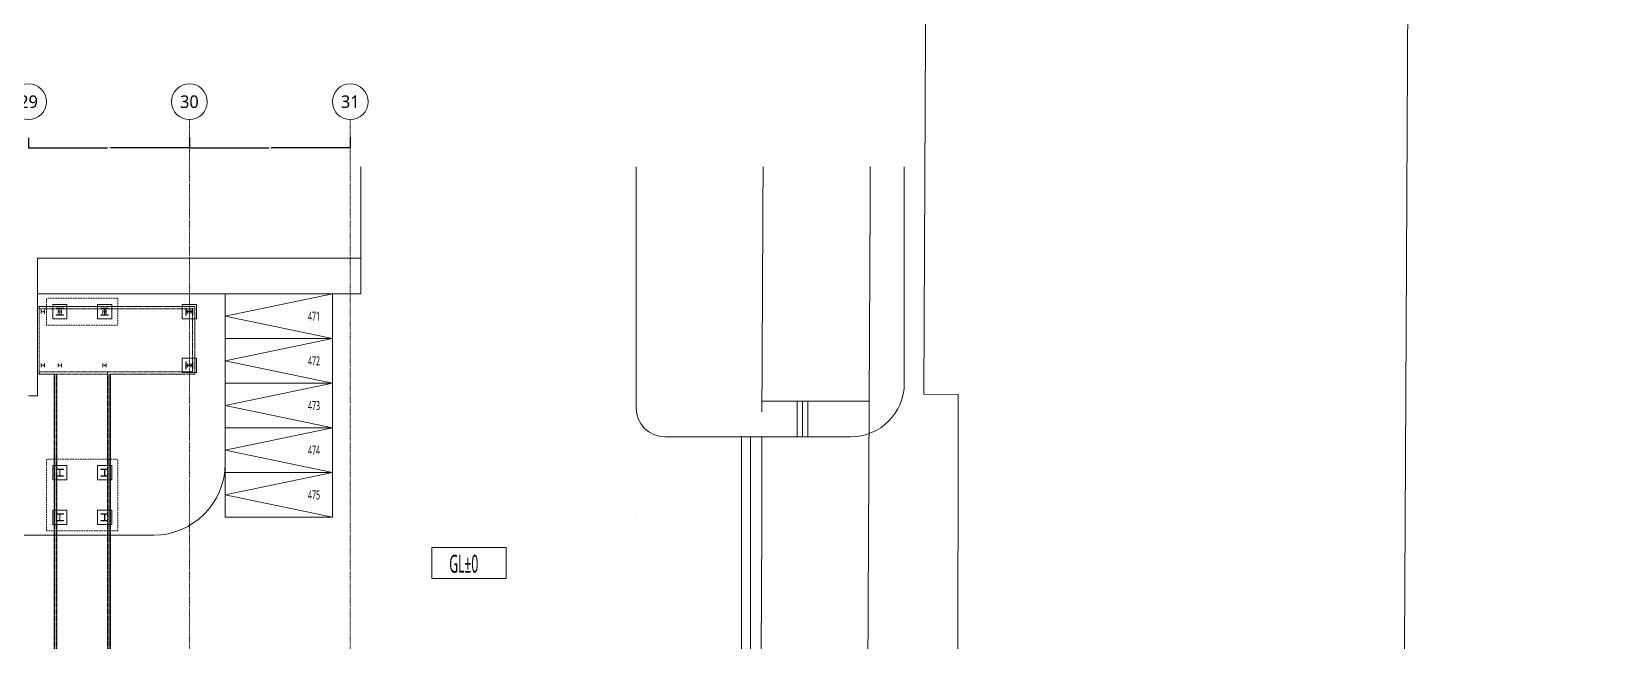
# Model space of a CAD drawing. Extents: x -212173 to 328152, y -560063 to 252500.
# Drawn here: x 240726 to 328152, y 100531 to 134686 of the extents above; entities that cross this region are included whole.
import ezdxf
from ezdxf.enums import TextEntityAlignment as Align

# ---------------------------------------------------------------- set-up
doc = ezdxf.new("R2010")
doc.units = 0
doc.header["$LTSCALE"] = 15
for name, pattern in [('H12PL1$0$CENTERK4', [0.3582, 0.3333, -0.0083, 0.0083, -0.0083]), ('H12PL1$0$DOTK1', [0.01, 0.005, -0.005]), ('H12PL1$0$HIDDENK2', [0.05, 0.025, -0.025]), ('H12PL1$0$JJP_三點線', [0.9, 0.3, -0.15, 0, -0.15, 0, -0.15, 0, -0.15]), ('H12PL1$0$JJP_虛線(退縮線、投影線、地下室範圍、非屬本工程、圖面分區)', [0.45, 0.3, -0.15]), ('H12PL1$0$TAI_虛線', [5.644, 2.822, -2.822])]:
    doc.linetypes.add(name, pattern=pattern)
for name, color, linetype in [('H12PL1$0$A-DIM', 252, 'Continuous'), ('H12PL1$0$A-WALL-EX', 252, 'Continuous'), ('H12PL1$0$L10_14_Defpoints', 252, 'Continuous'), ('H12PL1$0$L10_14_DOURO', 252, 'Continuous'), ('H12PL1$0$L10_14_LEVEL', 252, 'Continuous'), ('H12PL1$0$L10_14_PKG', 252, 'Continuous'), ('H12PL1$0$L10_14_PKG-NN', 252, 'Continuous'), ('H12PL1$0$L10_14_SIKICHI', 252, 'Continuous'), ('H12PL1$0$L10_14_SITE', 252, 'Continuous'), ('H12PL1$0$L10_14_SUGATA2', 252, 'Continuous'), ('H12PL1$0$L10_14_SUGATA3', 252, 'Continuous'), ('H12PL1$0$L10_14_SUGATAD', 252, 'Continuous'), ('H12PL1$0$L10_14_渡り廊下', 252, 'Continuous'), ('H12PL1$0$S-COL', 252, 'Continuous'), ('H12PL1$0$S-GRID', 252, 'Continuous'), ('SITE$0$L-ROAD.Newcub', 252, 'Continuous')]:
    doc.layers.add(name, color=color, linetype=linetype)
doc.styles.add('H12PL1$0$dim-txt', font='isocp.shx', dxfattribs={"width": 0.7, "bigfont": 'chineset.shx'})
doc.styles.add('H12PL1$0$Standard', font='', dxfattribs={"width": 0.8})
doc.styles.get('H12PL1$0$Standard').set_extended_font_data('Microsoft JhengHei')
doc.dimstyles.new('H12PL1$0$ARCH-dim-200MM', dxfattribs={"dimscale": 200, "dimtxt": 0.3, "dimasz": 0.1, "dimexe": 0.1, "dimexo": 0.1, "dimgap": 0.05, "dimtad": 1, "dimdec": 0, "dimlfac": 10, "dimrnd": 0.5, "dimdsep": 46, "dimtxsty": 'H12PL1$0$dim-txt', "dimblk": 'H12PL1$0$_Dot', "dimcen": 2, "dimclrd": 256, "dimclre": 256, "dimclrt": 256, "dimadec": 0, "dimazin": 0, "dimtfac": 1, "dimtix": 1, "dimtmove": 2, "dimatfit": 3, "dimldrblk": 'H12PL1$0$_OBLIQUE', "dimfxl": 1, "dimtvp": 1, "dimtolj": 1, "dimarcsym": 0})

# ---------------------------------------------------------------- blocks, each defined once
blk = doc.blocks.new('SITE')
at = {"layer": 'SITE$0$L-ROAD.Newcub', "lineweight": 0, "flags": 128}
for points in [[(-32457.5, -33993.9), (182239.3, -34046.4), (270988, -34068.1), (285717.1, -37223.1), (324939.4, -37223.1), (324939.4, -15660.3), (321331.4, -10657.7), (317131.4, 11694.2), (317551.3, 96647.1), (317638.8, 114345.5), (318134.8, 214708.8, -0.0807377), (320044.2, 226100.6, -0.2326707), (328152, 234224.6), (328152, 252500), (-68683.2, 252500)], [(-51308.3, 230871.2, -0.0890899), (-31126.4, 234500), (-11573.3, 234505), (774.5, 234508.1), (256352.1, 234570.6), (267324.9, 234573.3), (272318.1, 234574.6, -0.0649477), (281039.9, 233438.3, -0.2311836), (287102.3, 228049.9, -0.094082), (291096.7, 206819.8), (290662.2, 114377.5), (292597.1, 114368.4), (292569.8, 96924.5), (292600, 3771.7, -0.0779964), (291236.3, -7494.2, -0.2284335), (282895.7, -15849.6, -0.0309655), (263350.9, -18066.2), (-720.4, -18001.7), (-15800, -17998), (-15800, -15985.3), (-40035.2, -15985.2, -0.0725486)]]:
    blk.add_lwpolyline(points, format="xyb", dxfattribs=at)
blk = doc.blocks.new('*D235')
at = {"layer": 'H12PL1$0$A-DIM', "linetype": 'Continuous', "lineweight": -2, "transparency": 16777216}
for p, q in [((243600, 128230), (243600, 127650)), ((243620, 127670), (248022, 127670)), ((252580, 127670), (248178, 127670)), ((252600, 128230), (252600, 127650))]:
    blk.add_line(p, q, dxfattribs=at)
at = {"layer": 'H12PL1$0$A-DIM', "linetype": 'Continuous', "lineweight": 0, "transparency": 16777216, "insert": (248100, 127670), "char_height": 60, "attachment_point": 5, "style": 'H12PL1$0$dim-txt'}
blk.add_mtext('\\A1;90000', dxfattribs=at)
blk = doc.blocks.new('H12PL1$0$_Dot')
blk = doc.blocks.new('H12PL1$0$_OBLIQUE')
at = {"color": 0, "linetype": 'ByBlock', "lineweight": -2}
blk.add_line((-0.5, -0.5), (0.5, 0.5), dxfattribs=at)
blk = doc.blocks.new('*D236')
at = {"layer": 'H12PL1$0$A-DIM', "linetype": 'Continuous', "lineweight": -2, "transparency": 16777216}
for p, q in [((252600, 128230), (252600, 127650)), ((252620, 127670), (257022, 127670)), ((261580, 127670), (257178, 127670)), ((261600, 128230), (261600, 127650))]:
    blk.add_line(p, q, dxfattribs=at)
at = {"layer": 'H12PL1$0$A-DIM', "linetype": 'Continuous', "lineweight": 0, "transparency": 16777216, "insert": (257100, 127670), "char_height": 60, "attachment_point": 5, "style": 'H12PL1$0$dim-txt'}
blk.add_mtext('\\A1;90000', dxfattribs=at)
blk = doc.blocks.new('H12PL1')
at = {"layer": 'H12PL1$0$A-WALL-EX', "linetype": 'H12PL1$0$JJP_虛線(退縮線、投影線、地下室範圍、非屬本工程、圖面分區)', "lineweight": 0}
for p, q in [((245050, 115000), (245050, 90250)), ((248150, 90250), (248150, 115000))]:
    blk.add_line(p, q, dxfattribs=at)
at = {"layer": 'H12PL1$0$A-WALL-EX', "linetype": 'H12PL1$0$JJP_虛線(退縮線、投影線、地下室範圍、非屬本工程、圖面分區)', "lineweight": 0, "flags": 128}
for points in [[(252765, 118800), (244200, 118800)], [(244200, 118800), (244200, 118665)], [(244200, 118665), (252765, 118665)], [(252900, 118800), (252765, 118800)], [(252765, 118665), (252765, 115135)], [(252900, 115135), (252900, 118800)], [(245185, 115135), (244200, 115135)], [(244200, 115135), (244200, 115000)], [(244200, 115000), (245185, 115000)], [(245025, 115000), (245050, 115000)], [(245025, 115000), (245025, 90250)], [(245050, 115000), (245150, 115000)], [(245185, 115000), (245050, 115000)], [(245050, 115000), (245050, 90250)], [(245150, 109700), (245150, 115000)], [(248015, 115135), (245185, 115135)], [(245185, 115000), (248015, 115000)], [(245185, 109700), (245185, 115000)], [(248015, 115000), (248015, 115135)], [(252765, 115135), (248015, 115135)], [(248015, 115000), (248015, 115135)], [(248015, 115000), (248015, 90250)], [(248050, 115000), (248050, 90250)], [(248150, 90250), (248150, 115000)], [(248175, 115000), (252900, 115000)], [(248175, 90250), (248175, 115000)], [(252900, 115000), (252900, 115135)], [(245150, 109324), (245150, 109676)], [(245150, 107200), (245150, 109300)], [(245185, 109324), (245185, 109676)], [(245185, 107200), (245185, 109300)], [(245150, 106824), (245150, 107176)], [(245150, 90250), (245150, 106800)], [(245185, 106824), (245185, 107176)], [(245185, 90250), (245185, 106800)]]:
    blk.add_lwpolyline(points, dxfattribs=at)
at = {"layer": 'H12PL1$0$A-WALL-EX', "lineweight": 0, "flags": 128}
blk.add_lwpolyline([(248150, 115000), (248150, 90250)], dxfattribs=at)
at = {"layer": 'H12PL1$0$L10_14_Defpoints', "lineweight": 0}
for p, q in [((261600, 106971), (261600.05, 106971)), ((277600, 106971), (277600.05, 106971)), ((277600, 106971), (277600.05, 106971))]:
    blk.add_line(p, q, dxfattribs=at)
at = {"layer": 'H12PL1$0$L10_14_DOURO', "lineweight": 0}
blk.add_line((292600, 126600), (292600, 114500), dxfattribs=at)
blk.add_arc((289600, 114500), 3000, 270, 0, dxfattribs=at)
at = {"layer": 'H12PL1$0$L10_14_LEVEL', "lineweight": 0, "flags": 128}
blk.add_lwpolyline([(266158.66, 105305.72), (270320.83, 105305.72), (270320.83, 103569.95), (266158.66, 103569.95)], close=True, dxfattribs=at)
at = {"layer": 'H12PL1$0$L10_14_PKG', "lineweight": 0, "flags": 128}
for points in [[(260600, 119500), (260600, 117000), (254600, 117000), (254600, 119500)], [(260600, 117000), (260600, 114500), (254600, 114500), (254600, 117000)], [(260600, 114500), (260600, 112000), (254600, 112000), (254600, 114500)], [(260600, 112000), (260600, 109500), (254600, 109500), (254600, 112000)], [(260600, 109500), (260600, 107000), (254600, 107000), (254600, 109500)]]:
    blk.add_lwpolyline(points, close=True, dxfattribs=at)
for points in [[(260600, 119500), (254600, 118250), (260600, 117000)], [(260600, 117000), (254600, 115750), (260600, 114500)], [(260600, 114500), (254600, 113250), (260600, 112000)], [(260600, 112000), (254600, 110750), (260600, 109500)], [(260600, 109500), (254600, 108250), (260600, 107000)]]:
    blk.add_lwpolyline(points, dxfattribs=at)
at = {"layer": 'H12PL1$0$L10_14_SIKICHI', "linetype": 'H12PL1$0$CENTERK4', "lineweight": 0}
for p, q in [((284698.92, 126600), (284631.2, 112900)), ((290698.99, 126600), (290614.47, 109500)), ((284623.03, 105500), (284623.03, 111500)), ((290616.8, 109970.49), (290091.71, 3735.86)), ((284623.03, 105500), (284091.79, 3765.52))]:
    blk.add_line(p, q, dxfattribs=at)
at = {"layer": 'H12PL1$0$L10_14_SITE', "lineweight": 0}
for p, q in [((277600, 126600), (277600, 113100)), ((262200, 121500), (262200, 119500)), ((262200, 119500), (244100, 119500)), ((254600, 119500), (254600, 115000)), ((254600, 115000), (254600, 110000)), ((290624.36, 113500), (284634.17, 113500)), ((286600, 113500), (286600, 111500)), ((286900, 113500), (286900, 111500)), ((287200, 113500), (287200, 111500)), ((289600, 111500), (279200, 111500)), ((283495.92, 99500), (283495.92, 111500)), ((283995.92, 99500), (283995.92, 111500)), ((18950, 106000), (250600, 106000))]:
    blk.add_line(p, q, dxfattribs=at)
for centre, radius, start, end in [((279200, 113100), 1600, 180, 270), ((250600, 110000), 4000, 270, 0)]:
    blk.add_arc(centre, radius, start, end, dxfattribs=at)
at = {"layer": 'H12PL1$0$L10_14_SUGATA2', "lineweight": 0, "flags": 128}
blk.add_lwpolyline([(262200, 126600), (262200, 121500), (244100, 121500), (244100, 113800), (243600, 113800)], dxfattribs=at)
at = {"layer": 'H12PL1$0$L10_14_SUGATA3', "lineweight": 0, "flags": 128}
for points in [[(244950, 118900), (244950, 118100), (245750, 118100), (245750, 118900)], [(247450, 118900), (247450, 118100), (248250, 118100), (248250, 118900)], [(252200, 118900), (252200, 118100), (253000, 118100), (253000, 118900)], [(252200, 115900), (252200, 115100), (253000, 115100), (253000, 115900)], [(244950, 109900), (244950, 109100), (245750, 109100), (245750, 109900)], [(247450, 109900), (247450, 109100), (248250, 109100), (248250, 109900)], [(244950, 107400), (244950, 106600), (245750, 106600), (245750, 107400)], [(247450, 107400), (247450, 106600), (248250, 106600), (248250, 107400)]]:
    blk.add_lwpolyline(points, close=True, dxfattribs=at)
at = {"layer": 'H12PL1$0$L10_14_SUGATAD', "linetype": 'H12PL1$0$HIDDENK2', "lineweight": 0, "flags": 128}
for points in [[(248600, 119250), (244600, 119250), (244600, 117750), (248600, 117750)], [(244600, 110250), (248600, 110250), (248600, 106250), (244600, 106250)]]:
    blk.add_lwpolyline(points, close=True, dxfattribs=at)
at = {"layer": 'H12PL1$0$L10_14_渡り廊下', "linetype": 'H12PL1$0$DOTK1', "lineweight": 0}
blk.add_line((244200, 115000), (244200, 118800), dxfattribs=at)
at = {"layer": 'H12PL1$0$L10_14_渡り廊下', "linetype": 'H12PL1$0$DOTK1', "lineweight": 0, "flags": 128}
for points in [[(248150, 90150), (248150, 115000), (252900, 115000), (252900, 118800), (244100, 118800)], [(244100, 115000), (245050, 115000), (245050, 90150)]]:
    blk.add_lwpolyline(points, dxfattribs=at)
at = {"layer": 'H12PL1$0$S-COL', "linetype": 'H12PL1$0$TAI_虛線', "lineweight": 0, "flags": 128}
for points in [[(244500, 118600), (244488, 118600), (244488, 118504), (244312, 118504), (244312, 118600), (244300, 118600), (244300, 118400), (244312, 118400), (244312, 118496), (244488, 118496), (244488, 118400), (244500, 118400)], [(245450, 118600), (245438, 118600), (245438, 118504), (245262, 118504), (245262, 118600), (245250, 118600), (245250, 118400), (245262, 118400), (245262, 118496), (245438, 118496), (245438, 118400), (245450, 118400)], [(247950, 118600), (247938, 118600), (247938, 118504), (247762, 118504), (247762, 118600), (247750, 118600), (247750, 118400), (247762, 118400), (247762, 118496), (247938, 118496), (247938, 118400), (247950, 118400)], [(252700, 118600), (252688, 118600), (252688, 118504), (252512, 118504), (252512, 118600), (252500, 118600), (252500, 118400), (252512, 118400), (252512, 118496), (252688, 118496), (252688, 118400), (252700, 118400)], [(244500, 115600), (244488, 115600), (244488, 115504), (244312, 115504), (244312, 115600), (244300, 115600), (244300, 115400), (244312, 115400), (244312, 115496), (244488, 115496), (244488, 115400), (244500, 115400)], [(245450, 115600), (245438, 115600), (245438, 115504), (245262, 115504), (245262, 115600), (245250, 115600), (245250, 115400), (245262, 115400), (245262, 115496), (245438, 115496), (245438, 115400), (245450, 115400)], [(247950, 115600), (247938, 115600), (247938, 115504), (247762, 115504), (247762, 115600), (247750, 115600), (247750, 115400), (247762, 115400), (247762, 115496), (247938, 115496), (247938, 115400), (247950, 115400)], [(252700, 115600), (252688, 115600), (252688, 115504), (252512, 115504), (252512, 115600), (252500, 115600), (252500, 115400), (252512, 115400), (252512, 115496), (252688, 115496), (252688, 115400), (252700, 115400)]]:
    blk.add_lwpolyline(points, close=True, dxfattribs=at)
at = {"layer": 'H12PL1$0$S-COL', "lineweight": 0, "flags": 128}
for points in [[(245150, 118300), (245550, 118300), (245550, 118324), (245358, 118324), (245358, 118676), (245550, 118676), (245550, 118700), (245150, 118700), (245150, 118676), (245342, 118676), (245342, 118324), (245150, 118324)], [(247650, 118300), (248050, 118300), (248050, 118324), (247858, 118324), (247858, 118676), (248050, 118676), (248050, 118700), (247650, 118700), (247650, 118676), (247842, 118676), (247842, 118324), (247650, 118324)], [(252400, 118700), (252400, 118300), (252424, 118300), (252424, 118492), (252776, 118492), (252776, 118300), (252800, 118300), (252800, 118700), (252776, 118700), (252776, 118508), (252424, 118508), (252424, 118700)], [(252400, 115700), (252400, 115300), (252424, 115300), (252424, 115492), (252776, 115492), (252776, 115300), (252800, 115300), (252800, 115700), (252776, 115700), (252776, 115508), (252424, 115508), (252424, 115700)], [(245150, 109300), (245550, 109300), (245550, 109324), (245358, 109324), (245358, 109676), (245550, 109676), (245550, 109700), (245150, 109700), (245150, 109676), (245342, 109676), (245342, 109324), (245150, 109324)], [(247650, 109300), (248050, 109300), (248050, 109324), (247858, 109324), (247858, 109676), (248050, 109676), (248050, 109700), (247650, 109700), (247650, 109676), (247842, 109676), (247842, 109324), (247650, 109324)], [(245150, 106800), (245550, 106800), (245550, 106824), (245358, 106824), (245358, 107176), (245550, 107176), (245550, 107200), (245150, 107200), (245150, 107176), (245342, 107176), (245342, 106824), (245150, 106824)], [(247650, 106800), (248050, 106800), (248050, 106824), (247858, 106824), (247858, 107176), (248050, 107176), (248050, 107200), (247650, 107200), (247650, 107176), (247842, 107176), (247842, 106824), (247650, 106824)]]:
    blk.add_lwpolyline(points, close=True, dxfattribs=at)
at = {"layer": 'H12PL1$0$S-GRID', "linetype": 'H12PL1$0$JJP_三點線', "lineweight": 0}
for p, q in [((252600, 128250), (252600, 129250)), ((261600, 128250), (261600, 129250)), ((252600, 128250), (252600, -28000)), ((261600, 128250), (261600, -28000))]:
    blk.add_line(p, q, dxfattribs=at)
at = {"layer": 'H12PL1$0$S-GRID', "lineweight": 0}
for centre in [(243600, 130250), (252600, 130250), (261600, 130250)]:
    blk.add_circle(centre, 1000, dxfattribs=at)
at = {"layer": 'H12PL1$0$S-GRID', "linetype": 'H12PL1$0$JJP_三點線', "lineweight": 0}
for p in [(252600, 128250), (252600, 128250), (261600, 128250), (261600, 128250)]:
    blk.add_point(p, dxfattribs=at)
at = {"layer": 'H12PL1$0$L10_14_LEVEL', "linetype": 'Continuous', "lineweight": 0, "insert": (267139.82, 104394.1), "char_height": 1000, "attachment_point": 4, "style": 'H12PL1$0$Standard'}
blk.add_mtext('\\A1;{\\W0.52;GL±0}', dxfattribs=at)
at = {"layer": 'H12PL1$0$L10_14_PKG-NN', "linetype": 'Continuous', "lineweight": 0, "char_height": 500, "attachment_point": 4, "style": 'H12PL1$0$Standard'}
for s, insert in [('\\A1;{\\W0.56;471}', (259234.94, 118250.85)), ('\\A1;{\\W0.56;472}', (259234.94, 115750)), ('\\A1;{\\W0.56;473}', (259234.94, 113245.88)), ('\\A1;{\\W0.56;474}', (259234.94, 110750)), ('\\A1;{\\W0.56;475}', (259234.94, 108245.88))]:
    blk.add_mtext(s, dxfattribs=dict(at, insert=insert))
at = {"layer": 'H12PL1$0$S-GRID', "style": 'H12PL1$0$Standard'}
for s, p in [('29', (243600, 130600)), ('30', (252600, 130600)), ('31', (261600, 130602.36))]:
    blk.add_text(s, height=700, dxfattribs=at).set_placement(p, align=Align.TOP_CENTER)
at = {"layer": 'H12PL1$0$A-DIM', "linetype": 'Continuous', "lineweight": 0}
for base, p1, p2, picture, middle in [((252600, 127670), (243600, 128250), (252600, 128250), '*D235', (248100, 127670)), ((261600, 127670), (252600, 128250), (261600, 128250), '*D236', (257100, 127670))]:
    dim = blk.add_linear_dim(base=base, p1=p1, p2=p2, dimstyle='H12PL1$0$ARCH-dim-200MM', dxfattribs=at)
    dim.commit()
    dim.dimension.update_dxf_attribs({"geometry": picture, "text_midpoint": middle, "dimtype": 128})

msp = doc.modelspace()

# ---------------------------------------------------------------- block references
msp.add_blockref('SITE', (0, 0))

# ---------------------------------------------------------------- next in the draw order: block references
msp.add_blockref('H12PL1', (-3024, 495))

doc.saveas('drawing.dxf')
